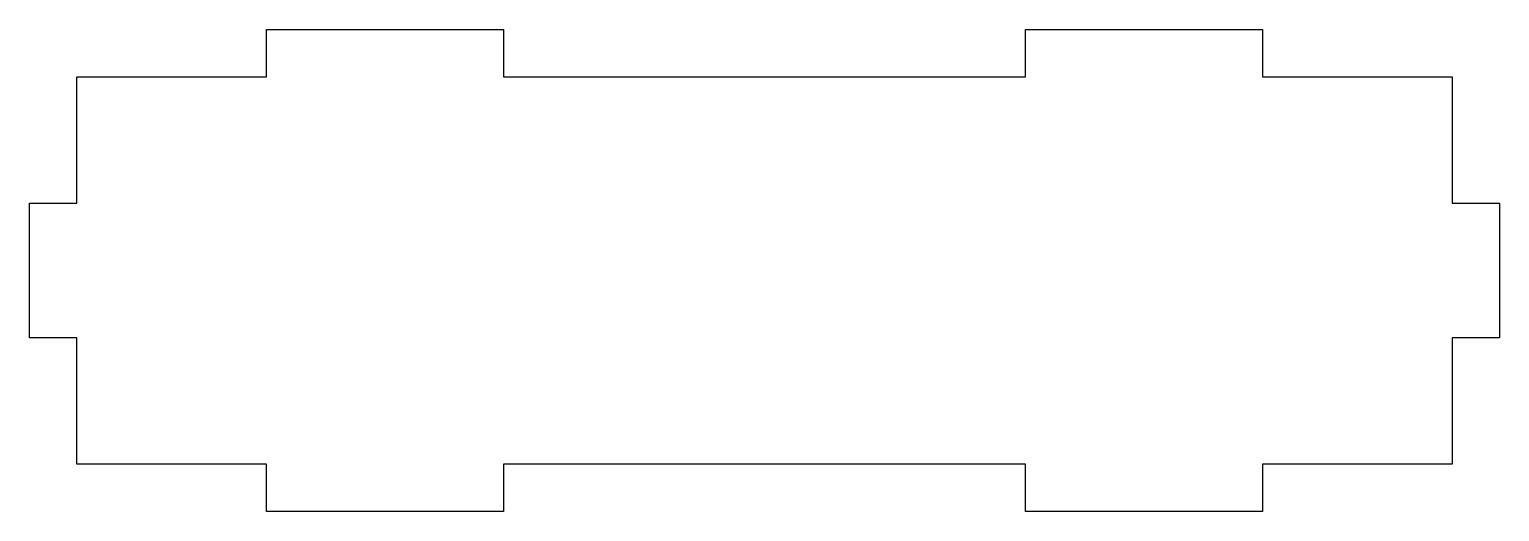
# Model space of a CAD drawing. Extents: x 0 to 93, y 0 to 30.5.
import ezdxf

# ---------------------------------------------------------------- set-up
doc = ezdxf.new("R2010")
doc.units = 0
doc.layers.get('0').update_dxf_attribs({"linetype": 'continuous'})

msp = doc.modelspace()

# ---------------------------------------------------------------- linework, layer by layer
at = {"color": 7}
msp.add_lwpolyline([(15, 27.5), (15, 30.5), (30, 30.5), (30, 27.5), (63, 27.5), (63, 30.5), (78, 30.5), (78, 27.5), (90, 27.5), (90, 19.5), (93, 19.5), (93, 11), (90, 11), (90, 3), (78, 3), (78, 0), (63, 0), (63, 3), (30, 3), (30, 0), (15, 0), (15, 3), (3, 3), (3, 11), (0, 11), (0, 19.5), (3, 19.5), (3, 27.5)], close=True, dxfattribs=at)

doc.saveas('drawing.dxf')
